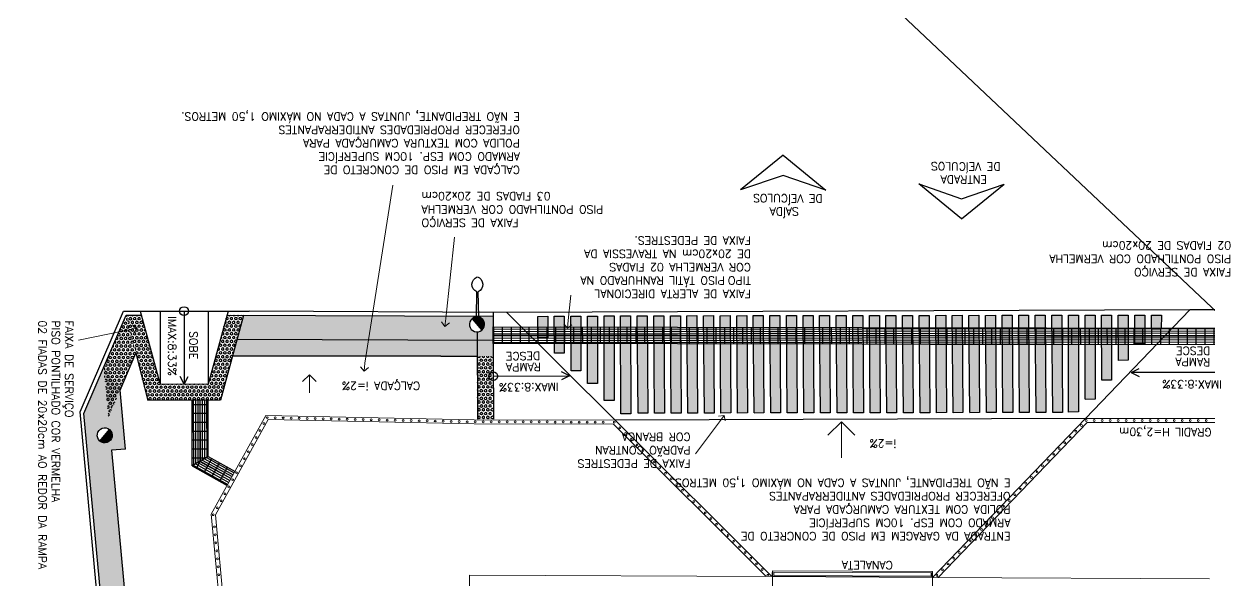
# Model space of a CAD drawing. Extents: x -1057 to 3416, y -340 to 4111.
# Drawn here: x 2257.4 to 2287.03, y 8.53 to 22.43 of the extents above; entities that cross this region are included whole.
import ezdxf

# ---------------------------------------------------------------- set-up
doc = ezdxf.new("R2010")
doc.units = 0
doc.header["$LTSCALE"] = 50
doc.linetypes.add('CONTINU', pattern=[0])
doc.linetypes.add('DGN Style 1', pattern=[0.003115, 5.18318e-06, -0.00311])
doc.layers.add('0.1', color=8, linetype='Continuous', lineweight=13)
doc.layers.add('Margem A3', color=8, linetype='DGN Style 1', lineweight=0)
for name, color, linetype in [('HAC', 1, 'Continuous'), ('luminaria', 10, 'Continuous'), ('medir projeto', 6, 'Continuous'), ('Poste de cimento', 7, 'Continuous')]:
    doc.layers.add(name, color=color, linetype=linetype)
doc.styles.add('60x100', font='romans.shx', dxfattribs={"height": 0.2})
doc.styles.add('80X50', font='romans.shx')
doc.styles.get("Standard").update_dxf_attribs({"font": 'romans.shx'})
pattern_1 = [(90.064457, (1880.475065, -183.519685), (-0.0549925784, -6.1866e-05), [0.03175, -0.0635]), (210.064457, (1880.475065, -183.519685), (0.027549867, -0.047594037), [0.03175, -0.0635]), (150.064457, (1880.47503, -183.487936), (-0.0274427115, -0.047655903), [0.03175, -0.0635])]

# ---------------------------------------------------------------- blocks, each defined once
blk = doc.blocks.new('A$C550ee5b3')
at = {"layer": 'Poste de cimento'}
h = blk.add_hatch(color=256, dxfattribs=at)
h.dxf.hatch_style = 1
h.paths.add_polyline_path([(0.043, 0.309), (0.017, 0.267), (0.002, 0.22), (0, 0.172), (0.009, 0.124), (0.031, 0.081), (0.063, 0.043), (0.106, 0.017), (0.152, 0.002), (0.201, 0), (0.248, 0.009), (0.292, 0.031), (0.329, 0.063)])
for p, q in [((0.017, 0.267), (0.043, 0.309)), ((0.043, 0.309), (0.081, 0.341)), ((0.043, 0.309), (0.329, 0.063)), ((0.081, 0.341), (0.124, 0.363)), ((0.124, 0.363), (0.172, 0.372)), ((0.172, 0.372), (0.22, 0.371)), ((0.22, 0.371), (0.267, 0.356)), ((0.267, 0.356), (0.309, 0.329)), ((0.309, 0.329), (0.341, 0.292)), ((0, 0.172), (0.002, 0.22)), ((0.009, 0.124), (0, 0.172)), ((0.002, 0.22), (0.017, 0.267)), ((0.031, 0.081), (0.009, 0.124)), ((0.063, 0.043), (0.031, 0.081)), ((0.106, 0.017), (0.063, 0.043)), ((0.152, 0.002), (0.106, 0.017)), ((0.201, 0), (0.152, 0.002)), ((0.248, 0.009), (0.201, 0)), ((0.292, 0.031), (0.248, 0.009)), ((0.329, 0.063), (0.292, 0.031)), ((0.356, 0.106), (0.329, 0.063)), ((0.341, 0.292), (0.363, 0.248)), ((0.371, 0.152), (0.356, 0.106)), ((0.363, 0.248), (0.372, 0.201)), ((0.372, 0.201), (0.371, 0.152))]:
    blk.add_line(p, q, dxfattribs=at)
blk = doc.blocks.new('poste concreto')
at = {"layer": 'Poste de cimento'}
h = blk.add_hatch(color=256, dxfattribs=at)
h.dxf.hatch_style = 1
h.paths.add_polyline_path([(364866.842, 7758015.357), (364866.767, 7758015.418), (364866.676, 7758015.455), (364866.578, 7758015.47), (364866.48, 7758015.455), (364866.39, 7758015.418), (364866.314, 7758015.357), (364866.254, 7758015.282), (364866.216, 7758015.191), (364866.201, 7758015.093), (364866.956, 7758015.093), (364866.94, 7758015.191), (364866.903, 7758015.282)])
for p, q in [((364866.815, 7758015.406), (364867.773, 7758016.191)), ((364866.886, 7758015.322), (364867.818, 7758016.138)), ((364866.39, 7758015.418), (364866.48, 7758015.455)), ((364866.48, 7758015.455), (364866.578, 7758015.47)), ((364866.578, 7758015.47), (364866.676, 7758015.455)), ((364866.676, 7758015.455), (364866.767, 7758015.418)), ((364866.201, 7758015.093), (364866.216, 7758015.191)), ((364866.216, 7758014.995), (364866.201, 7758015.093)), ((364866.956, 7758015.093), (364866.201, 7758015.093)), ((364866.216, 7758015.191), (364866.254, 7758015.282)), ((364866.254, 7758014.904), (364866.216, 7758014.995)), ((364866.254, 7758015.282), (364866.314, 7758015.357)), ((364866.314, 7758014.829), (364866.254, 7758014.904)), ((364866.314, 7758015.357), (364866.39, 7758015.418)), ((364866.767, 7758015.418), (364866.842, 7758015.357)), ((364866.842, 7758015.357), (364866.903, 7758015.282)), ((364866.903, 7758014.904), (364866.842, 7758014.829)), ((364866.903, 7758015.282), (364866.94, 7758015.191)), ((364866.94, 7758014.995), (364866.903, 7758014.904)), ((364866.94, 7758015.191), (364866.956, 7758015.093)), ((364866.956, 7758015.093), (364866.94, 7758014.995)), ((364866.39, 7758014.768), (364866.314, 7758014.829)), ((364866.48, 7758014.731), (364866.39, 7758014.768)), ((364866.578, 7758014.716), (364866.48, 7758014.731)), ((364866.676, 7758014.731), (364866.578, 7758014.716)), ((364866.767, 7758014.768), (364866.676, 7758014.731)), ((364866.842, 7758014.829), (364866.767, 7758014.768))]:
    blk.add_line(p, q, dxfattribs=at)
for centre, start, end in [((364868.17, 7758016.298), 60.73513, 195.09868), ((364867.989, 7758016.511), 245.39714, 19.76069)]:
    blk.add_arc(centre, 0.411, start, end, dxfattribs=at)
blk = doc.blocks.new('_Open90')
at = {"color": 0, "linetype": 'ByBlock', "lineweight": -2}
for p, q in [((0, 0), (-1, 0)), ((-0.5, 0.5), (0, 0)), ((0, 0), (-0.5, -0.5))]:
    blk.add_line(p, q, dxfattribs=at)

msp = doc.modelspace()

# ---------------------------------------------------------------- hatches: boundary and pattern name
at = {"layer": '0.1', "linetype": 'CONTINU', "lineweight": -2}
h = msp.add_hatch(color=7, dxfattribs=at)
h.dxf.hatch_style = 1
h.paths.add_polyline_path([(2270.251, 14.584), (2270.496, 14.586), (2270.496, 15.125), (2270.246, 15.122)])
h.paths.add_polyline_path([(2270.665, 14.2), (2270.911, 14.202), (2270.91, 15.128), (2270.66, 15.126)])
h.paths.add_polyline_path([(2271.08, 13.758), (2271.326, 13.76), (2271.325, 15.129), (2271.075, 15.126)])
h.paths.add_polyline_path([(2271.495, 13.445), (2271.741, 13.447), (2271.739, 15.129), (2271.489, 15.127)])
h.paths.add_polyline_path([(2271.91, 13.018), (2272.155, 13.021), (2272.154, 15.136), (2271.904, 15.134)])
h.paths.add_polyline_path([(2272.325, 12.687), (2272.57, 12.689), (2272.568, 15.136), (2272.318, 15.134)])
h.paths.add_polyline_path([(2272.754, 12.703), (2272.999, 12.705), (2272.983, 15.137), (2272.733, 15.135)])
h.paths.add_polyline_path([(2273.168, 12.703), (2273.414, 12.705), (2273.397, 15.137), (2273.147, 15.135)])
h.paths.add_polyline_path([(2273.583, 12.704), (2273.828, 12.706), (2273.812, 15.138), (2273.562, 15.136)])
h.paths.add_polyline_path([(2273.997, 12.705), (2274.243, 12.707), (2274.226, 15.139), (2273.976, 15.136)])
h.paths.add_polyline_path([(2274.412, 12.705), (2274.657, 12.707), (2274.641, 15.139), (2274.391, 15.137)])
h.paths.add_polyline_path([(2274.826, 12.706), (2275.072, 12.708), (2275.055, 15.14), (2274.805, 15.137)])
h.paths.add_polyline_path([(2275.241, 12.706), (2275.486, 12.708), (2275.47, 15.14), (2275.22, 15.138)])
h.paths.add_polyline_path([(2275.655, 12.707), (2275.901, 12.709), (2275.884, 15.141), (2275.634, 15.139)])
h.paths.add_polyline_path([(2276.07, 12.708), (2276.315, 12.71), (2276.299, 15.141), (2276.049, 15.139)])
h.paths.add_polyline_path([(2276.484, 12.708), (2276.73, 12.71), (2276.713, 15.142), (2276.463, 15.14)])
h.paths.add_polyline_path([(2276.899, 12.709), (2277.144, 12.711), (2277.128, 15.143), (2276.878, 15.141)])
h.paths.add_polyline_path([(2277.313, 12.71), (2277.559, 12.712), (2277.542, 15.144), (2277.292, 15.142)])
h.paths.add_polyline_path([(2277.728, 12.71), (2277.973, 12.713), (2277.957, 15.144), (2277.707, 15.142)])
h.paths.add_polyline_path([(2278.142, 12.711), (2278.388, 12.713), (2278.371, 15.145), (2278.121, 15.143)])
h.paths.add_polyline_path([(2278.557, 12.711), (2278.802, 12.713), (2278.786, 15.145), (2278.536, 15.143)])
h.paths.add_polyline_path([(2278.971, 12.712), (2279.217, 12.714), (2279.2, 15.146), (2278.95, 15.144)])
h.paths.add_polyline_path([(2279.386, 12.713), (2279.631, 12.715), (2279.615, 15.147), (2279.365, 15.144)])
h.paths.add_polyline_path([(2279.801, 12.713), (2280.046, 12.715), (2280.029, 15.147), (2279.779, 15.145)])
h.paths.add_polyline_path([(2280.215, 12.714), (2280.46, 12.716), (2280.444, 15.148), (2280.194, 15.145)])
h.paths.add_polyline_path([(2280.63, 12.715), (2280.875, 12.717), (2280.858, 15.149), (2280.608, 15.146)])
h.paths.add_polyline_path([(2281.044, 12.715), (2281.289, 12.717), (2281.273, 15.149), (2281.023, 15.147)])
h.paths.add_polyline_path([(2281.459, 12.716), (2281.704, 12.718), (2281.687, 15.149), (2281.437, 15.147)])
h.paths.add_polyline_path([(2281.873, 12.716), (2282.118, 12.718), (2282.102, 15.15), (2281.852, 15.148)])
h.paths.add_polyline_path([(2282.288, 12.717), (2282.533, 12.719), (2282.516, 15.151), (2282.267, 15.149)])
h.paths.add_polyline_path([(2282.702, 12.717), (2282.947, 12.72), (2282.931, 15.151), (2282.681, 15.149)])
h.paths.add_polyline_path([(2283.117, 12.718), (2283.362, 12.72), (2283.346, 15.152), (2283.096, 15.15)])
h.paths.add_polyline_path([(2283.516, 12.732), (2283.761, 12.734), (2283.76, 15.152), (2283.51, 15.15)])
h.paths.add_polyline_path([(2283.93, 13.048), (2284.175, 13.05), (2284.175, 15.153), (2283.925, 15.151)])
h.paths.add_polyline_path([(2284.344, 13.529), (2284.589, 13.531), (2284.589, 15.153), (2284.339, 15.151)])
h.paths.add_polyline_path([(2284.758, 14.021), (2285.003, 14.023), (2285.004, 15.154), (2284.754, 15.151)])
h.paths.add_polyline_path([(2285.172, 14.437), (2285.417, 14.439), (2285.418, 15.154), (2285.168, 15.152)])
h.paths.add_polyline_path([(2285.586, 14.798), (2285.831, 14.801), (2285.833, 15.155), (2285.583, 15.152)])
at = {"layer": 'HAC'}
h = msp.add_hatch(dxfattribs=at)
h.set_pattern_fill('HEX', color=256, scale=0.01, angle=90.0645, style=0)
h.set_pattern_definition(pattern_1)
h.paths.add_polyline_path([(2259.957, 15.152), (2259.779, 14.734), (2260.05, 14.789)])
h.paths.add_polyline_path([(2260.202, 14.199), (2260.05, 14.789), (2259.779, 14.734), (2259.403, 13.855), (2259.518, 12.6)])
h = msp.add_hatch(dxfattribs=at)
h.set_pattern_fill('HEX', color=256, scale=0.01, angle=90.0645, style=0)
h.set_pattern_definition([(90.064457, (2731.1332, 234.27051), (-0.0549925784, -6.1866e-05), [0.03175, -0.0635]), (210.064457, (2731.1332, 234.27051), (0.027549867, -0.047594037), [0.03175, -0.0635]), (150.064457, (2731.133166, 234.30226), (-0.0274427115, -0.047655903), [0.03175, -0.0635])])
h.paths.add_polyline_path([(2262.009, 13.425), (2260.809, 13.423), (2260.335, 15.152), (2259.957, 15.152), (2260.504, 13.023), (2262.315, 13.025), (2262.891, 15.142), (2262.477, 15.144)])
h = msp.add_hatch(dxfattribs=at)
h.set_pattern_fill('HEX', color=256, scale=0.01, angle=90.0645, style=0)
h.set_pattern_definition([(90.064457, (2770.38371, 164.963507), (-0.0549925784, -6.1866e-05), [0.03175, -0.0635]), (210.064457, (2770.38371, 164.963507), (0.027549867, -0.047594037), [0.03175, -0.0635]), (150.064457, (2770.383676, 164.995257), (-0.0274427115, -0.047655903), [0.03175, -0.0635])])
h.paths.add_polyline_path([(2262.615, 14.128), (2267.827, 14.125), (2269.133, 14.125), (2269.134, 15.12), (2268.771, 15.122), (2268.771, 15.101), (2268.791, 15.097), (2268.835, 15.075), (2268.873, 15.043), (2268.899, 15.001), (2268.914, 14.954), (2268.916, 14.906), (2268.907, 14.858), (2268.885, 14.815), (2268.853, 14.777), (2268.811, 14.751), (2268.764, 14.735), (2268.716, 14.734), (2268.668, 14.743), (2268.624, 14.765), (2268.587, 14.797), (2268.56, 14.839), (2268.545, 14.886), (2268.544, 14.934), (2268.553, 14.982), (2268.575, 15.025), (2268.607, 15.063), (2268.649, 15.089), (2268.696, 15.105), (2268.717, 15.105), (2268.717, 15.122), (2262.891, 15.142)])
h = msp.add_hatch(dxfattribs=at)
h.set_pattern_fill('HEX', color=256, scale=0.01, angle=90.0645, style=0)
h.set_pattern_definition([(90.064457, (2732.039385, 234.27042), (-0.0549925784, -6.1866e-05), [0.03175, -0.0635]), (210.064457, (2732.039385, 234.27042), (0.027549867, -0.047594037), [0.03175, -0.0635]), (150.064457, (2732.03935, 234.30217), (-0.0274427115, -0.047655903), [0.03175, -0.0635])])
h.paths.add_polyline_path([(2268.733, 14.125), (2268.739, 12.553), (2269.139, 12.545), (2269.133, 14.125)])
h = msp.add_hatch(dxfattribs=at)
h.set_pattern_fill('HEX', color=256, scale=0.01, angle=90.0645, style=0)
h.set_pattern_definition(pattern_1)
h.paths.add_polyline_path([(2259.594, 11.775), (2259.944, 11.806), (2259.873, 12.577), (2259.809, 13.28), (2259.403, 13.855), (2258.907, 12.696), (2259.846, 2.509), (2261.042, 2.612), (2261.151, 1.417), (2259.955, 1.308), (2259.968, 1.171), (2260.58, 1.062), (2260.571, 1.163), (2261.368, 1.236), (2261.223, 2.828), (2260.426, 2.76)])
h.paths.add_polyline_path([(2259.44, 11.961), (2259.391, 11.963), (2259.345, 11.978), (2259.302, 12.004), (2259.27, 12.042), (2259.248, 12.086), (2259.239, 12.133), (2259.24, 12.181), (2259.256, 12.228), (2259.282, 12.27), (2259.319, 12.303), (2259.363, 12.325), (2259.411, 12.334), (2259.459, 12.332), (2259.506, 12.317), (2259.548, 12.291), (2259.58, 12.253), (2259.602, 12.21), (2259.611, 12.162), (2259.61, 12.114), (2259.595, 12.067), (2259.568, 12.025), (2259.531, 11.993), (2259.487, 11.97)], flags=16)
at = {"layer": 'medir projeto', "linetype": 'CONTINU', "lineweight": -2}
h = msp.add_hatch(dxfattribs=at)
h.set_pattern_fill('GRATE', color=1, scale=0.07, angle=180.061)
h.set_pattern_definition([(180.061047, (2770.38371, 164.963507), (5.92e-05, -0.0555624685), []), (270.061047, (2770.38371, 164.9635), (0.22224987, 0.0002368), [])])
h.paths.add_polyline_path([(2270.259, 14.442), (2285.707, 14.411), (2286.107, 14.826), (2269.841, 14.859)])
h.paths.add_polyline_path([(2285.707, 14.411), (2287.567, 14.407), (2287.566, 14.823), (2286.107, 14.826)])
h.paths.add_polyline_path([(2269.134, 14.444), (2270.259, 14.442), (2269.841, 14.859), (2269.134, 14.86), (2269.134, 14.652)])
h = msp.add_hatch(dxfattribs=at)
h.set_pattern_fill('GRATE', color=1, scale=0.07, angle=90.1339)
h.set_pattern_definition([(90.133942, (2731.1332, 234.27051), (-0.055562348, -0.00012989), []), (180.13394, (2731.1332, 234.27051), (0.00051956, -0.22224939), [])])
h.paths.add_polyline_path([(2261.612, 11.385), (2262.011, 11.62), (2262.01, 13.025), (2261.61, 13.024)])
h = msp.add_hatch(dxfattribs=at)
h.set_pattern_fill('GRATE', color=1, scale=0.07, angle=331.061)
h.set_pattern_definition([(331.061047, (2731.1332, 234.27051), (0.0268854417, 0.0486247307), []), (61.061047, (2731.1332, 234.27051), (-0.19449892, 0.10754177), [])])
h.paths.add_polyline_path([(2262.585, 11.074), (2262.682, 11.248), (2262.011, 11.62), (2261.811, 11.503)])
h.paths.add_polyline_path([(2262.488, 10.899), (2262.585, 11.074), (2261.811, 11.503), (2261.612, 11.385)])

# ---------------------------------------------------------------- linework, layer by layer
at = {"layer": '0.1', "color": 8, "linetype": 'CONTINU', "lineweight": -2}
for p, q in [((2276.385, 19.147), (2275.313, 18.281)), ((2276.385, 19.147), (2277.448, 18.271)), ((2276.382, 18.644), (2275.313, 18.281)), ((2277.448, 18.271), (2276.382, 18.644)), ((2280.835, 17.555), (2279.771, 18.431)), ((2279.771, 18.431), (2280.837, 18.058)), ((2280.835, 17.555), (2281.907, 18.421)), ((2280.837, 18.058), (2281.907, 18.421)), ((2283.935, 12.57), (2272.181, 12.527)), ((2276.113, 8.621), (2276.114, 8.721)), ((2280.113, 8.601), (2276.113, 8.621)), ((2280.113, 8.601), (2280.114, 8.745))]:
    msp.add_line(p, q, dxfattribs=at)
at = {"layer": '0.1', "color": 7}
for p, q in [((2264.54, 13.66), (2264.372, 13.495)), ((2264.54, 13.21), (2264.54, 13.66)), ((2264.54, 13.66), (2264.708, 13.495)), ((2268.539, 8.658), (2268.502, 1.158)), ((2276.113, 8.621), (2268.539, 8.658)), ((2276.113, 8.621), (2276.112, 8.371)), ((2280.112, 8.351), (2280.113, 8.601)), ((2287.038, 8.567), (2280.113, 8.601))]:
    msp.add_line(p, q, dxfattribs=at)
at = {"layer": '0.1', "color": 8}
for p, q in [((2263.455, 12.642), (2262.089, 10.181)), ((2263.513, 12.541), (2262.192, 10.159)), ((2268.658, 12.537), (2263.455, 12.642)), ((2268.656, 12.437), (2263.513, 12.541)), ((2268.658, 12.537), (2272.181, 12.527)), ((2272.181, 12.527), (2276.1, 8.621)), ((2277.835, 12.484), (2277.499, 12.154)), ((2277.835, 11.583), (2277.835, 12.484)), ((2277.835, 12.484), (2278.171, 12.154)), ((2283.935, 12.57), (2280.114, 8.601)), ((2283.979, 12.472), (2280.252, 8.6)), ((2283.934, 12.569), (2298.712, 12.575)), ((2283.979, 12.472), (2291.811, 12.473)), ((2268.658, 12.437), (2272.139, 12.427)), ((2272.139, 12.427), (2275.958, 8.622)), ((2262.089, 10.181), (2266.531, -38.616)), ((2262.192, 10.159), (2266.629, -38.585))]:
    msp.add_line(p, q, dxfattribs=at)
at = {"layer": '0.1', "color": 7}
for points in [[(2265.929, 13.95), (2266.629, 18.396)], [(2267.951, 15.071), (2268.167, 17.101)], [(2271.011, 15.022), (2271.078, 15.651)], [(2260.236, 14.827), (2258.766, 14.529)], [(2274.789, 12.488), (2274.193, 11.691)]]:
    msp.add_lwpolyline(points, dxfattribs=at)
at = {"layer": '0.1', "color": 7, "linetype": 'CONTINU', "lineweight": -2}
for points in [[(2270.251, 14.584), (2270.246, 15.122), (2270.496, 15.125), (2270.496, 14.586), (2270.251, 14.584)], [(2270.665, 14.2), (2270.66, 15.126), (2270.91, 15.128), (2270.911, 14.202), (2270.665, 14.2)], [(2271.08, 13.758), (2271.075, 15.126), (2271.325, 15.129), (2271.326, 13.76), (2271.08, 13.758)], [(2271.495, 13.445), (2271.489, 15.127), (2271.739, 15.129), (2271.741, 13.447), (2271.495, 13.445)], [(2271.91, 13.019), (2271.904, 15.134), (2272.154, 15.136), (2272.155, 13.021), (2271.91, 13.018)], [(2272.325, 12.687), (2272.318, 15.134), (2272.568, 15.136), (2272.57, 12.689), (2272.325, 12.687)], [(2272.754, 12.703), (2272.733, 15.135), (2272.983, 15.137), (2272.999, 12.705), (2272.754, 12.703)], [(2273.168, 12.704), (2273.147, 15.135), (2273.397, 15.137), (2273.414, 12.705), (2273.168, 12.703)], [(2273.583, 12.704), (2273.562, 15.136), (2273.812, 15.138), (2273.828, 12.706), (2273.583, 12.704)], [(2273.997, 12.705), (2273.976, 15.136), (2274.226, 15.139), (2274.243, 12.707), (2273.997, 12.705)], [(2274.412, 12.706), (2274.391, 15.137), (2274.641, 15.139), (2274.657, 12.707), (2274.412, 12.705)], [(2274.826, 12.706), (2274.805, 15.137), (2275.055, 15.14), (2275.072, 12.708), (2274.826, 12.706)], [(2275.241, 12.707), (2275.22, 15.138), (2275.47, 15.14), (2275.486, 12.708), (2275.241, 12.706)], [(2275.655, 12.708), (2275.634, 15.139), (2275.884, 15.141), (2275.901, 12.709), (2275.655, 12.707)], [(2276.07, 12.708), (2276.049, 15.139), (2276.299, 15.141), (2276.315, 12.71), (2276.07, 12.708)], [(2276.484, 12.709), (2276.463, 15.14), (2276.713, 15.142), (2276.73, 12.71), (2276.484, 12.708)], [(2276.899, 12.709), (2276.878, 15.141), (2277.128, 15.143), (2277.144, 12.711), (2276.899, 12.709)], [(2277.313, 12.71), (2277.292, 15.142), (2277.542, 15.144), (2277.559, 12.712), (2277.313, 12.71)], [(2277.728, 12.711), (2277.707, 15.142), (2277.957, 15.144), (2277.973, 12.713), (2277.728, 12.71)], [(2278.142, 12.711), (2278.121, 15.143), (2278.371, 15.145), (2278.388, 12.713), (2278.142, 12.711)], [(2278.557, 12.712), (2278.536, 15.143), (2278.786, 15.145), (2278.802, 12.713), (2278.557, 12.711)], [(2278.971, 12.713), (2278.95, 15.144), (2279.2, 15.146), (2279.217, 12.714), (2278.971, 12.712)], [(2279.386, 12.713), (2279.365, 15.144), (2279.615, 15.147), (2279.631, 12.715), (2279.386, 12.713)], [(2279.801, 12.714), (2279.779, 15.145), (2280.029, 15.147), (2280.046, 12.715), (2279.801, 12.713)], [(2280.215, 12.714), (2280.194, 15.145), (2280.444, 15.148), (2280.46, 12.716), (2280.215, 12.714)], [(2280.63, 12.715), (2280.608, 15.146), (2280.858, 15.149), (2280.875, 12.717), (2280.63, 12.715)], [(2281.044, 12.716), (2281.023, 15.147), (2281.273, 15.149), (2281.289, 12.717), (2281.044, 12.715)], [(2281.459, 12.716), (2281.437, 15.147), (2281.687, 15.149), (2281.704, 12.718), (2281.459, 12.716)], [(2281.873, 12.717), (2281.852, 15.148), (2282.102, 15.15), (2282.118, 12.718), (2281.873, 12.716)], [(2282.288, 12.717), (2282.267, 15.149), (2282.516, 15.151), (2282.533, 12.719), (2282.288, 12.717)], [(2282.702, 12.718), (2282.681, 15.149), (2282.931, 15.151), (2282.947, 12.72), (2282.702, 12.717)], [(2283.117, 12.718), (2283.096, 15.15), (2283.346, 15.152), (2283.362, 12.72), (2283.117, 12.718)], [(2283.516, 12.732), (2283.51, 15.15), (2283.76, 15.152), (2283.761, 12.734), (2283.516, 12.732)], [(2283.93, 13.049), (2283.925, 15.151), (2284.175, 15.153), (2284.175, 13.05), (2283.93, 13.048)], [(2284.344, 13.529), (2284.339, 15.151), (2284.589, 15.153), (2284.589, 13.531), (2284.344, 13.529)], [(2284.758, 14.022), (2284.754, 15.151), (2285.004, 15.154), (2285.003, 14.023), (2284.758, 14.021)], [(2285.172, 14.438), (2285.168, 15.152), (2285.418, 15.154), (2285.417, 14.439), (2285.172, 14.437)], [(2285.586, 14.799), (2285.583, 15.152), (2285.833, 15.155), (2285.831, 14.801), (2285.586, 14.798)]]:
    msp.add_lwpolyline(points, dxfattribs=at)
at = {"layer": '0.1', "color": 8}
msp.add_lwpolyline([(2276.113, 8.621), (2276.114, 8.765), (2280.114, 8.745), (2280.113, 8.601), (2276.113, 8.621)], dxfattribs=at)
msp.add_lwpolyline([(2276.144, 8.651), (2276.144, 8.734), (2280.084, 8.715), (2280.084, 8.631)], close=True, dxfattribs=at)
for centre in [(2263.401, 12.442), (2263.484, 12.591), (2263.684, 12.587), (2263.884, 12.583), (2264.084, 12.579), (2264.284, 12.575), (2264.484, 12.571), (2264.684, 12.567), (2264.884, 12.563), (2265.084, 12.559), (2265.284, 12.555), (2265.483, 12.551), (2265.683, 12.547), (2265.883, 12.543), (2266.083, 12.539), (2266.283, 12.535), (2266.483, 12.531), (2266.683, 12.527), (2266.883, 12.523), (2267.083, 12.519), (2267.283, 12.515), (2267.483, 12.511), (2267.683, 12.507), (2267.883, 12.502), (2268.083, 12.498), (2268.283, 12.494), (2268.483, 12.49), (2268.683, 12.486), (2268.883, 12.486), (2269.083, 12.486), (2269.283, 12.486), (2269.483, 12.486), (2269.683, 12.486), (2269.883, 12.486), (2270.083, 12.485), (2270.283, 12.485), (2270.483, 12.485), (2270.681, 12.479), (2270.883, 12.485), (2271.083, 12.48), (2271.283, 12.48), (2271.483, 12.48), (2271.683, 12.48), (2271.883, 12.479), (2272.16, 12.477), (2283.955, 12.519), (2284.155, 12.519), (2284.355, 12.519), (2284.555, 12.519), (2284.755, 12.519), (2284.955, 12.519), (2285.155, 12.519), (2285.355, 12.52), (2285.555, 12.52), (2285.755, 12.52), (2285.955, 12.52), (2286.155, 12.52), (2286.355, 12.52), (2286.555, 12.52), (2286.755, 12.52), (2286.955, 12.52), (2263.304, 12.267), (2272.302, 12.335), (2272.444, 12.194), (2283.697, 12.251), (2283.836, 12.395), (2263.11, 11.917), (2263.207, 12.092), (2272.586, 12.052), (2272.728, 11.91), (2283.419, 11.962), (2283.558, 12.107), (2262.915, 11.566), (2263.012, 11.741), (2272.87, 11.769), (2273.013, 11.627), (2283.142, 11.674), (2283.28, 11.818), (2262.818, 11.391), (2273.155, 11.486), (2273.297, 11.344), (2282.725, 11.241), (2282.864, 11.386), (2283.003, 11.53), (2262.624, 11.041), (2262.721, 11.216), (2273.439, 11.202), (2273.581, 11.061), (2282.447, 10.953), (2282.586, 11.097), (2262.429, 10.691), (2262.526, 10.866), (2273.723, 10.919), (2273.865, 10.777), (2282.17, 10.665), (2282.309, 10.809), (2262.332, 10.515), (2274.007, 10.636), (2274.15, 10.494), (2274.292, 10.353), (2281.892, 10.376), (2282.031, 10.52), (2262.138, 10.165), (2262.235, 10.34), (2274.434, 10.211), (2274.576, 10.069), (2281.614, 10.088), (2281.753, 10.232), (2262.169, 9.861), (2274.718, 9.928), (2274.86, 9.786), (2281.337, 9.799), (2281.476, 9.943), (2262.187, 9.662), (2262.205, 9.463), (2275.002, 9.645), (2275.144, 9.503), (2281.059, 9.511), (2281.198, 9.655), (2262.223, 9.263), (2275.287, 9.361), (2275.429, 9.22), (2280.781, 9.222), (2280.92, 9.367), (2262.241, 9.064), (2275.571, 9.078), (2275.713, 8.936), (2280.504, 8.934), (2280.643, 9.078), (2262.259, 8.865), (2262.277, 8.666), (2275.855, 8.795), (2275.997, 8.653), (2280.226, 8.646), (2280.365, 8.79)]:
    msp.add_circle(centre, 0.0225, dxfattribs=at)
at = {"layer": 'Margem A3', "color": 7, "linetype": 'CONTINU', "lineweight": -2}
for p, q in [((2258.815, 12.735), (2259.891, 15.252)), ((2258.907, 12.696), (2259.957, 15.152)), ((2259.891, 15.252), (2263.032, 15.255)), ((2259.957, 15.152), (2260.335, 15.152)), ((2260.307, 15.252), (2260.809, 13.423)), ((2260.807, 15.253), (2260.809, 13.423)), ((2261.407, 15.253), (2261.409, 13.424)), ((2262.007, 15.254), (2262.009, 13.425)), ((2262.507, 15.255), (2262.009, 13.425)), ((2262.891, 15.142), (2262.315, 13.025)), ((2269.134, 15.12), (2262.477, 15.144)), ((2269.477, 15.221), (2263.032, 15.255)), ((2269.134, 15.225), (2269.133, 14.125)), ((2286.548, 15.284), (2269.477, 15.221)), ((2272.181, 12.527), (2269.477, 15.221)), ((2283.934, 12.569), (2286.548, 15.284)), ((2299.341, 15.272), (2286.548, 15.284)), ((2269.131, 14.52), (2262.728, 14.543)), ((2268.734, 14.734), (2268.739, 12.553)), ((2259.809, 13.28), (2260.202, 14.199)), ((2260.202, 14.199), (2260.504, 13.023)), ((2267.827, 14.125), (2262.615, 14.128)), ((2267.827, 14.125), (2268.733, 14.128)), ((2269.133, 14.126), (2269.139, 12.555)), ((2269.136, 13.627), (2271.039, 13.636)), ((2271.039, 13.636), (2270.84, 13.735)), ((2271.039, 13.636), (2270.84, 13.537)), ((2285.077, 13.722), (2285.276, 13.821)), ((2287.565, 13.719), (2285.077, 13.722)), ((2285.077, 13.722), (2285.276, 13.623)), ((2262.009, 13.425), (2260.809, 13.423)), ((2261.409, 13.424), (2261.31, 13.623)), ((2261.409, 13.424), (2261.508, 13.623)), ((2259.944, 11.806), (2259.809, 13.28)), ((2262.315, 13.025), (2260.504, 13.023)), ((2261.612, 11.385), (2261.61, 13.024)), ((2261.811, 11.503), (2261.81, 13.024)), ((2262.011, 11.62), (2262.01, 13.025)), ((2262.977, -32.995), (2258.815, 12.735)), ((2259.847, 2.503), (2258.907, 12.696)), ((2262.011, 11.62), (2262.682, 11.248)), ((2261.612, 11.385), (2262.488, 10.899)), ((2261.811, 11.503), (2262.585, 11.074))]:
    msp.add_line(p, q, dxfattribs=at)
msp.add_lwpolyline([(2259.944, 11.806), (2259.594, 11.775), (2260.426, 2.76), (2261.223, 2.828), (2261.368, 1.236), (2260.571, 1.163), (2260.58, 1.062)], dxfattribs=at)
for centre in [(2261.407, 15.253), (2269.136, 13.627)]:
    msp.add_circle(centre, 0.11, dxfattribs=at)
at = {"layer": 'medir projeto', "color": 5, "linetype": 'CONTINU', "lineweight": -2}
msp.add_line((2205.005, 92.863), (2424.251, -114.182), dxfattribs=at)
at = {"layer": 'medir projeto', "color": 7, "linetype": 'CONTINU', "lineweight": -2}
for p, q in [((2287.566, 14.615), (2269.134, 14.652)), ((2262.011, 11.62), (2261.612, 11.385))]:
    msp.add_line(p, q, dxfattribs=at)
msp.add_lwpolyline([(2287.567, 14.407), (2269.134, 14.444), (2269.133, 14.86), (2287.566, 14.823)], close=True, dxfattribs=at)

# ---------------------------------------------------------------- block references
at = {"layer": '0.1', "color": 7, "yscale": 0.2, "zscale": 0.2}
for p, xscale, rotation in [((2260.236, 14.827), 0.2, 9.637247816940453), ((2267.929, 14.872), 0.2, 263.921001662088), ((2270.989, 14.823), 0.2, 263.921001662088), ((2265.908, 13.751), 0.2, 263.921001662088), ((2274.909, 12.648), -0.2, 233.1974306493063)]:
    msp.add_blockref('_Open90', p, dxfattribs=dict(at, xscale=xscale, rotation=rotation))
at = {"layer": 'luminaria', "xscale": -0.4999999999999999, "yscale": 0.5, "zscale": 0.4999999999999999, "rotation": 310.6757652865724}
msp.add_blockref('poste concreto', (-2820703.788, -2666594.84), dxfattribs=at)
at = {"layer": 'medir projeto', "linetype": 'CONTINU', "lineweight": -2, "rotation": 90.06445725174967}
msp.add_blockref('A$C550ee5b3', (2259.612, 11.962), dxfattribs=at)

# ---------------------------------------------------------------- texts
at = {"layer": '0.1', "color": 7}
for s, p in [('DE VEÍCULOS ', (2281.814, 18.963)), ('ENTRADA', (2281.474, 18.637)), ('DE VEÍCULOS ', (2277.368, 18.166)), ('SAÍDA', (2276.772, 17.841)), ('GRADIL H=2,30m', (2287.09, 12.325)), ('CANALETA', (2279.122, 9.004))]:
    msp.add_text(s, height=0.2, rotation=179.7175, dxfattribs=at).set_placement(p)
at = {"layer": '0.1', "color": 7, "style": '80X50'}
for s, p in [('CALÇADA i=2%%%', (2267.307, 13.483)), ('i=2%%%', (2279.207, 12.048))]:
    msp.add_text(s, height=0.2, rotation=180, dxfattribs=at).set_placement(p)
at = {"layer": '0.1', "color": 7, "char_height": 0.2, "style": '60x100'}
for s, insert, attachment_point, rotation in [('CALÇADA EM PISO DE CONCRETO DE \\PARMADO COM ESP. 10CM SUPERFÍCIE \\PPOLIDA COM TEXTURA CAMURÇADA PARA\\POFERECER PROPRIEDADES ANTIDERRAPANTES\\PE NÃO TREPIDANTE, JUNTAS A CADA NO MÁXIMO 1,50 METROS.', (2269.801, 18.68), 1, 180), ('FAIXA DE SERVIÇO\\PPISO PONTILHADO COR VERMELHA \\P03 FIADAS DE 20x20cm', (2267.344, 17.36), 3, 180), ('FAIXA DE ALERTA DIRECIONAL\\PTIPO{\\fArial|b0|i0|c0|p34; }PISO TÁTIL RANHURADO NA\\PCOR VERMELHA 02 FIADAS \\PDE 20x20cm NA TRAVESSIA DA\\PFAIXA DE PEDESTRES.', (2275.575, 15.582), 1, 180), ('FAIXA DE SERVIÇO\\PPISO PONTILHADO COR VERMELHA \\P02 FIADAS DE 20x20cm', (2287.577, 16.126), 1, 180), ('FAIXA DE SERVIÇO\\PPISO PONTILHADO COR VERMELHA \\P02 FIADAS DE 20x20cm AO REDOR DA RAMPA', (2258.634, 15.021), 1, 270), ('FAIXA DE PEDESTRES\\PPADRÃO CONTRAN\\PCOR BRANCA', (2274.07, 11.342), 1, 180), ('ENTRADA DA GARAGEM EM PISO DE CONCRETO DE \\PARMADO COM ESP. 10CM SUPERFÍCIE \\PPOLIDA COM TEXTURA CAMURÇADA PARA\\POFERECER PROPRIEDADES ANTIDERRAPANTES\\PE NÃO TREPIDANTE, JUNTAS A CADA NO MÁXIMO 1,50 METROS.', (2282.063, 9.53), 1, 180)]:
    msp.add_mtext(s, dxfattribs=dict(at, insert=insert, attachment_point=attachment_point, rotation=rotation))
at = {"layer": 'Margem A3', "color": 7, "linetype": 'CONTINU', "lineweight": -2}
for s, rotation, p in [('IMAX:8:33%%%', 270.0645, (2261.012, 15.128)), ('SOBE', 270.0645, (2261.542, 14.755)), ('DESCE', 180.4046, (2270.307, 14.234)), ('DESCE', 179.7175, (2287.058, 14.36)), ('RAMPA', 180.4046, (2270.327, 13.958)), ('RAMPA', 179.7175, (2287.058, 14.079)), ('IMAX:8:33%%%', 180.4046, (2270.768, 13.458)), ('IMAX:8:33%%%', 179.7175, (2287.346, 13.52))]:
    msp.add_text(s, height=0.2, rotation=rotation, dxfattribs=at).set_placement(p)

doc.saveas('drawing.dxf')
